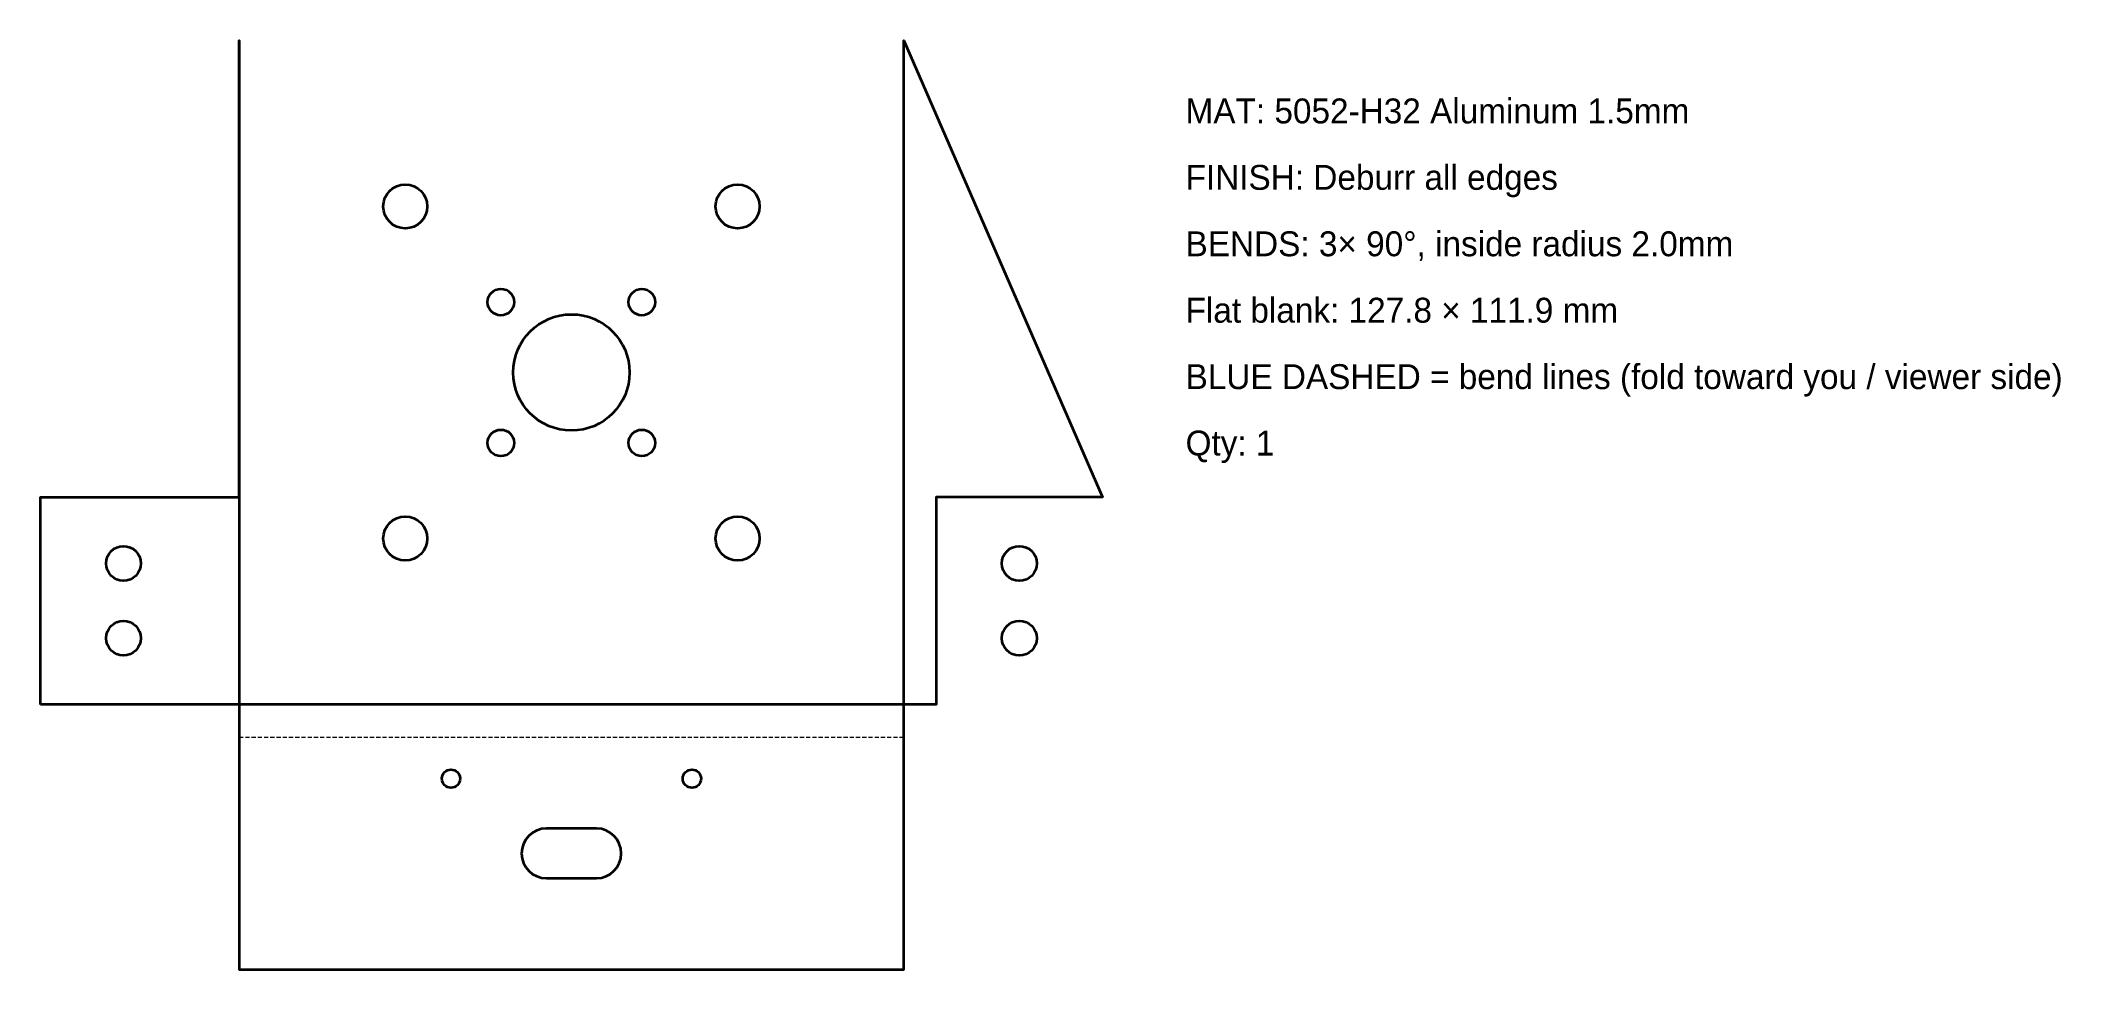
# Model space of a CAD drawing. Header units: metres. Extents: x 0 to 243, y 0 to 112.
import ezdxf

# ---------------------------------------------------------------- set-up
doc = ezdxf.new("R2010")
doc.units = ezdxf.units.M
doc.linetypes.add('DASHED', pattern=[0.75, 0.5, -0.25])
for name, color, linetype, lineweight in [('BEND', 5, 'DASHED', 18), ('CUT', 1, 'Continuous', 35), ('NOTES', 2, 'Continuous', 9)]:
    doc.layers.add(name, color=color, linetype=linetype, lineweight=lineweight)

msp = doc.modelspace()

# ---------------------------------------------------------------- linework, layer by layer
at = {"layer": 'BEND', "linetype": 'DASHED'}
for p, q in [((23.92, 31.92), (23.92, 56.92)), ((107.84, 31.92), (107.84, 56.92)), ((23.92, 28), (103.92, 28))]:
    msp.add_line(p, q, dxfattribs=at)
at = {"layer": 'CUT'}
for p, q in [((66.92, 17), (60.92, 17)), ((60.92, 11), (66.92, 11))]:
    msp.add_line(p, q, dxfattribs=at)
msp.add_lwpolyline([(0, 31.92), (0, 56.92), (23.92, 56.92), (23.92, 111.92), (23.92, 28), (23.92, 0), (103.92, 0), (103.92, 28), (103.92, 111.92), (127.84, 56.92), (107.84, 56.92), (107.84, 31.92), (0, 31.92)], dxfattribs=at)
for centre, radius in [((43.92, 91.92), 2.65), ((83.92, 91.92), 2.65), ((55.43, 80.4), 1.6), ((72.4, 80.4), 1.6), ((63.92, 71.92), 7), ((55.43, 63.43), 1.6), ((72.4, 63.43), 1.6), ((43.92, 51.92), 2.65), ((83.92, 51.92), 2.65), ((10, 48.92), 2.1), ((117.84, 48.92), 2.1), ((10, 39.92), 2.1), ((117.84, 39.92), 2.1), ((49.42, 23), 1.1), ((78.42, 23), 1.1)]:
    msp.add_circle(centre, radius, dxfattribs=at)
for centre, start, end in [((60.92, 14), 90, 270), ((66.92, 14), 270, 90)]:
    msp.add_arc(centre, 3, start, end, dxfattribs=at)

# ---------------------------------------------------------------- texts
at = {"layer": 'NOTES'}
for s, p in [('MAT: 5052-H32 Aluminum 1.5mm', (137.84, 101.92)), ('FINISH: Deburr all edges', (137.84, 93.92)), ('BENDS: 3× 90°, inside radius 2.0mm', (137.84, 85.92)), ('Flat blank: 127.8 × 111.9 mm', (137.84, 77.92)), ('BLUE DASHED = bend lines (fold toward you / viewer side)', (137.84, 69.92)), ('Qty: 1', (137.84, 61.92))]:
    msp.add_text(s, height=3, dxfattribs=at).set_placement(p)

doc.saveas('drawing.dxf')
